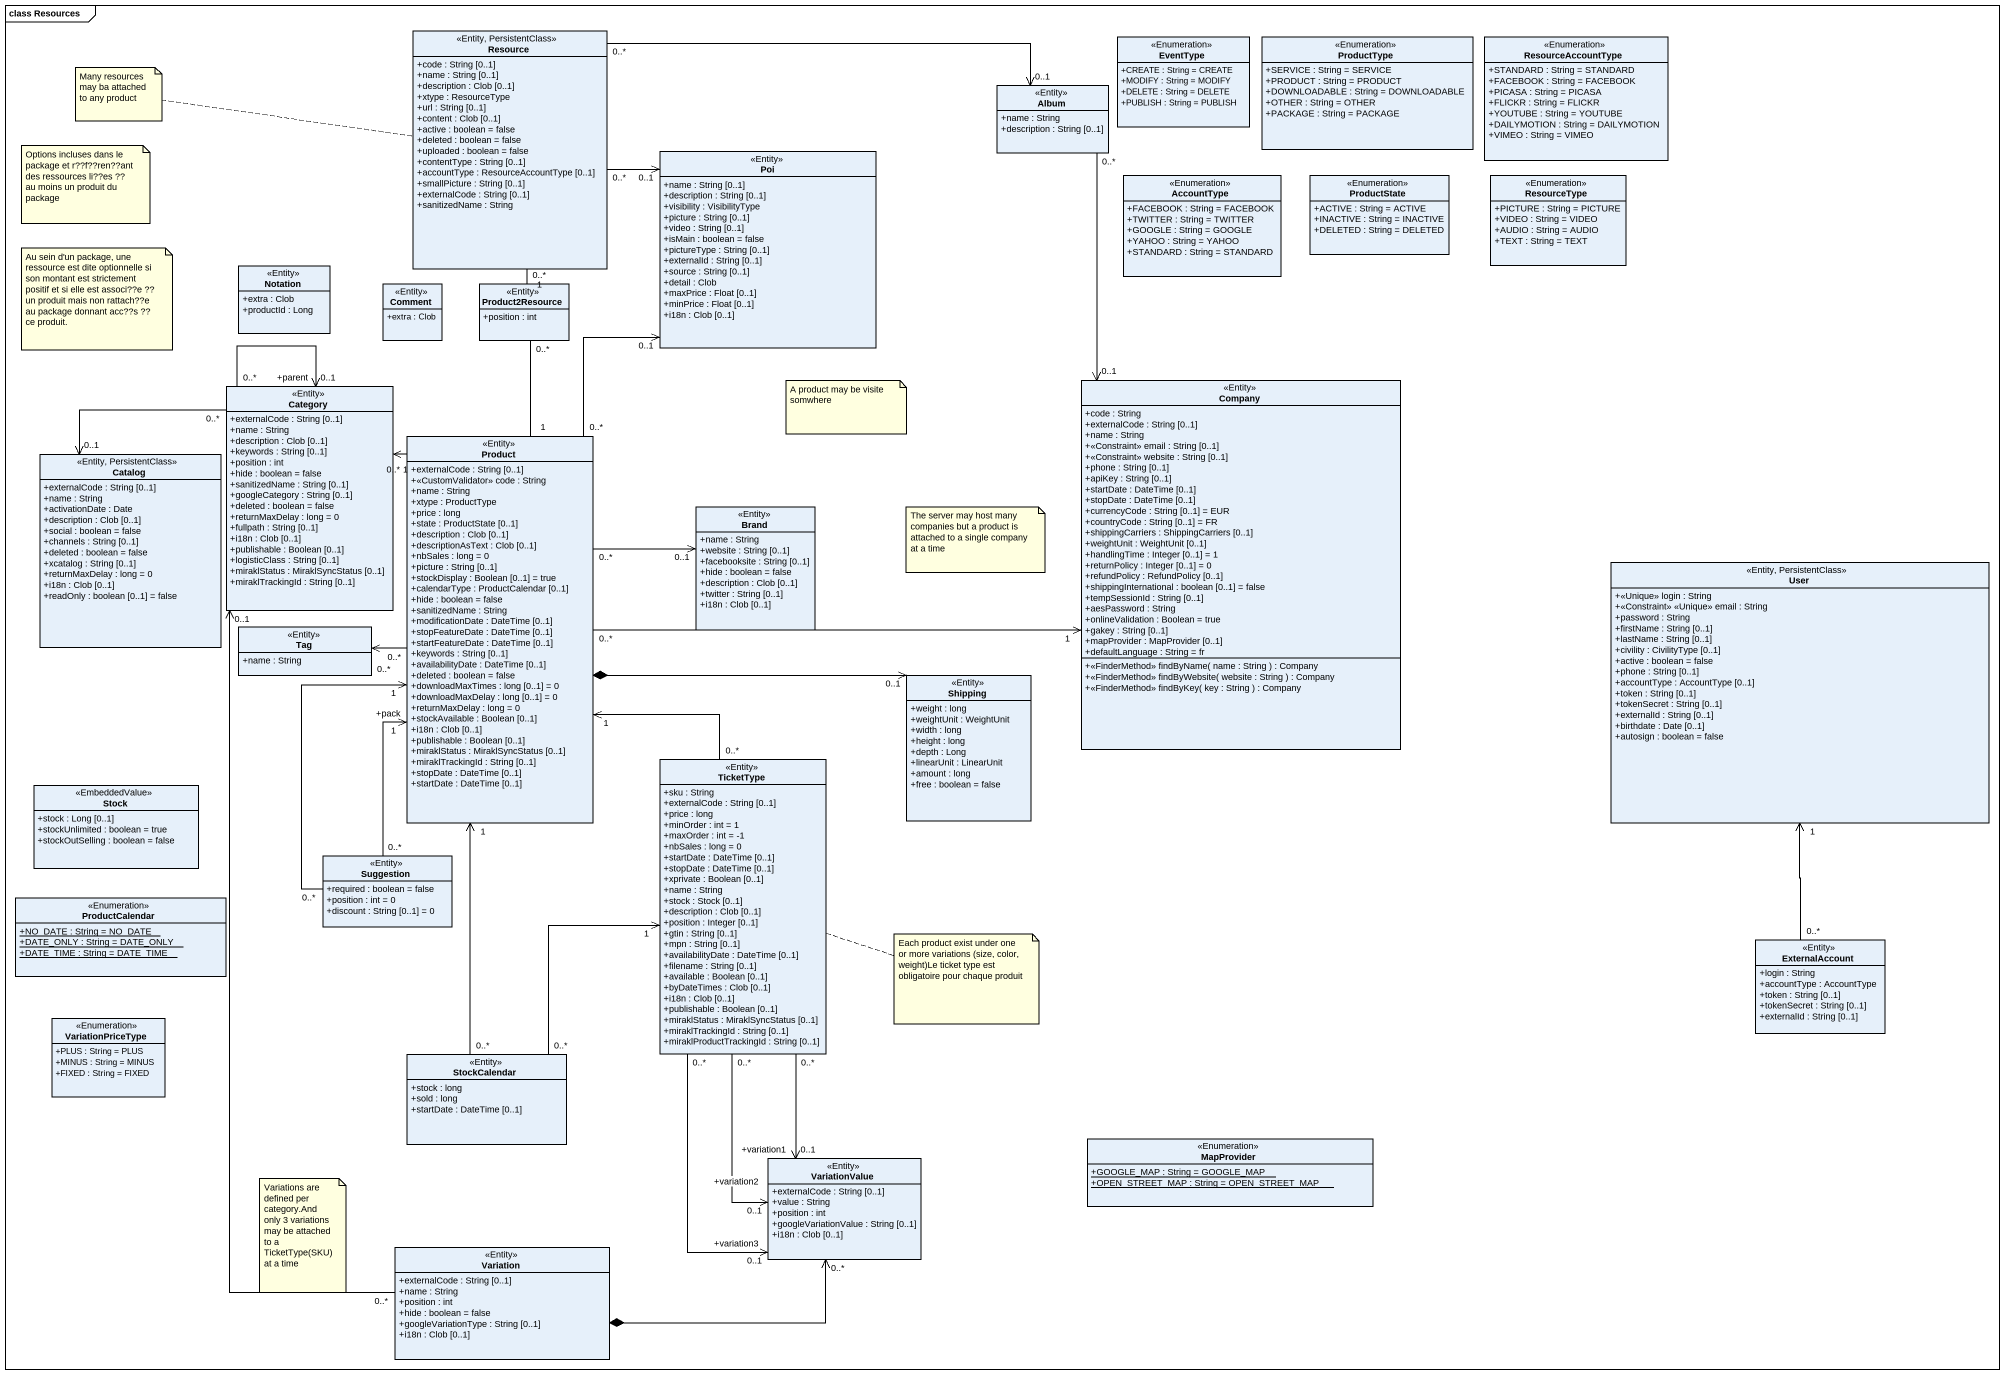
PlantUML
@startuml
mainframe class Resources
hide circle
hide empty members
skinparam classAttributeIconSize 0
class Resource <<Entity, PersistentClass>> {
  +code : String [0..1]
  +name : String [0..1]
  +description : Clob [0..1]
  +xtype : ResourceType
  +url : String [0..1]
  +content : Clob [0..1]
  +active : boolean = false
  +deleted : boolean = false
  +uploaded : boolean = false
  +contentType : String [0..1]
  +accountType : ResourceAccountType [0..1]
  +smallPicture : String [0..1]
  +externalCode : String [0..1]
  +sanitizedName : String
}
class EventType <<Enumeration>> {
  +CREATE : String = CREATE
  +MODIFY : String = MODIFY
  +DELETE : String = DELETE
  +PUBLISH : String = PUBLISH
}
class ProductType <<Enumeration>> {
  +SERVICE : String = SERVICE
  +PRODUCT : String = PRODUCT
  +DOWNLOADABLE : String = DOWNLOADABLE
  +OTHER : String = OTHER
  +PACKAGE : String = PACKAGE
}
class ResourceAccountType <<Enumeration>> {
  +STANDARD : String = STANDARD
  +FACEBOOK : String = FACEBOOK
  +PICASA : String = PICASA
  +FLICKR : String = FLICKR
  +YOUTUBE : String = YOUTUBE
  +DAILYMOTION : String = DAILYMOTION
  +VIMEO : String = VIMEO
}
class Album <<Entity>> {
  +name : String
  +description : String [0..1]
}
class Poi <<Entity>> {
  +name : String [0..1]
  +description : String [0..1]
  +visibility : VisibilityType
  +picture : String [0..1]
  +video : String [0..1]
  +isMain : boolean = false
  +pictureType : String [0..1]
  +externalId : String [0..1]
  +source : String [0..1]
  +detail : Clob
  +maxPrice : Float [0..1]
  +minPrice : Float [0..1]
  +i18n : Clob [0..1]
}
class AccountType <<Enumeration>> {
  +FACEBOOK : String = FACEBOOK
  +TWITTER : String = TWITTER
  +GOOGLE : String = GOOGLE
  +YAHOO : String = YAHOO
  +STANDARD : String = STANDARD
}
class ProductState <<Enumeration>> {
  +ACTIVE : String = ACTIVE
  +INACTIVE : String = INACTIVE
  +DELETED : String = DELETED
}
class ResourceType <<Enumeration>> {
  +PICTURE : String = PICTURE
  +VIDEO : String = VIDEO
  +AUDIO : String = AUDIO
  +TEXT : String = TEXT
}
class Notation <<Entity>> {
  +extra : Clob
  +productId : Long
}
class Comment <<Entity>> {
  +extra : Clob
}
class Product2Resource <<Entity>> {
  +position : int
}
class Category <<Entity>> {
  +externalCode : String [0..1]
  +name : String
  +description : Clob [0..1]
  +keywords : String [0..1]
  +position : int
  +hide : boolean = false
  +sanitizedName : String [0..1]
  +googleCategory : String [0..1]
  +deleted : boolean = false
  +returnMaxDelay : long = 0
  +fullpath : String [0..1]
  +i18n : Clob [0..1]
  +publishable : Boolean [0..1]
  +logisticClass : String [0..1]
  +miraklStatus : MiraklSyncStatus [0..1]
  +miraklTrackingId : String [0..1]
}
class Company <<Entity>> {
  +code : String
  +externalCode : String [0..1]
  +name : String
  +<<Constraint>> email : String [0..1]
  +<<Constraint>> website : String [0..1]
  +phone : String [0..1]
  +apiKey : String [0..1]
  +startDate : DateTime [0..1]
  +stopDate : DateTime [0..1]
  +currencyCode : String [0..1] = EUR
  +countryCode : String [0..1] = FR
  +shippingCarriers : ShippingCarriers [0..1]
  +weightUnit : WeightUnit [0..1]
  +handlingTime : Integer [0..1] = 1
  +returnPolicy : Integer [0..1] = 0
  +refundPolicy : RefundPolicy [0..1]
  +shippingInternational : boolean [0..1] = false
  +tempSessionId : String [0..1]
  +aesPassword : String
  +onlineValidation : Boolean = true
  +gakey : String [0..1]
  +mapProvider : MapProvider [0..1]
  +defaultLanguage : String = fr
  +<<FinderMethod>> findByName( name : String ) : Company
  +<<FinderMethod>> findByWebsite( website : String ) : Company
  +<<FinderMethod>> findByKey( key : String ) : Company
}
class Catalog <<Entity, PersistentClass>> {
  +externalCode : String [0..1]
  +name : String
  +activationDate : Date
  +description : Clob [0..1]
  +social : boolean = false
  +channels : String [0..1]
  +deleted : boolean = false
  +xcatalog : String [0..1]
  +returnMaxDelay : long = 0
  +i18n : Clob [0..1]
  +readOnly : boolean [0..1] = false
}
class Product <<Entity>> {
  +externalCode : String [0..1]
  +<<CustomValidator>> code : String
  +name : String
  +xtype : ProductType
  +price : long
  +state : ProductState [0..1]
  +description : Clob [0..1]
  +descriptionAsText : Clob [0..1]
  +nbSales : long = 0
  +picture : String [0..1]
  +stockDisplay : Boolean [0..1] = true
  +calendarType : ProductCalendar [0..1]
  +hide : boolean = false
  +sanitizedName : String
  +modificationDate : DateTime [0..1]
  +stopFeatureDate : DateTime [0..1]
  +startFeatureDate : DateTime [0..1]
  +keywords : String [0..1]
  +availabilityDate : DateTime [0..1]
  +deleted : boolean = false
  +downloadMaxTimes : long [0..1] = 0
  +downloadMaxDelay : long [0..1] = 0
  +returnMaxDelay : long = 0
  +stockAvailable : Boolean [0..1]
  +i18n : Clob [0..1]
  +publishable : Boolean [0..1]
  +miraklStatus : MiraklSyncStatus [0..1]
  +miraklTrackingId : String [0..1]
  +stopDate : DateTime [0..1]
  +startDate : DateTime [0..1]
}
class Brand <<Entity>> {
  +name : String
  +website : String [0..1]
  +facebooksite : String [0..1]
  +hide : boolean = false
  +description : Clob [0..1]
  +twitter : String [0..1]
  +i18n : Clob [0..1]
}
class User <<Entity, PersistentClass>> {
  +<<Unique>> login : String
  +<<Constraint>> <<Unique>> email : String
  +password : String
  +firstName : String [0..1]
  +lastName : String [0..1]
  +civility : CivilityType [0..1]
  +active : boolean = false
  +phone : String [0..1]
  +accountType : AccountType [0..1]
  +token : String [0..1]
  +tokenSecret : String [0..1]
  +externalId : String [0..1]
  +birthdate : Date [0..1]
  +autosign : boolean = false
}
class Tag <<Entity>> {
  +name : String
}
class Shipping <<Entity>> {
  +weight : long
  +weightUnit : WeightUnit
  +width : long
  +height : long
  +depth : Long
  +linearUnit : LinearUnit
  +amount : long
  +free : boolean = false
}
class TicketType <<Entity>> {
  +sku : String
  +externalCode : String [0..1]
  +price : long
  +minOrder : int = 1
  +maxOrder : int = -1
  +nbSales : long = 0
  +startDate : DateTime [0..1]
  +stopDate : DateTime [0..1]
  +xprivate : Boolean [0..1]
  +name : String
  +stock : Stock [0..1]
  +description : Clob [0..1]
  +position : Integer [0..1]
  +gtin : String [0..1]
  +mpn : String [0..1]
  +availabilityDate : DateTime [0..1]
  +filename : String [0..1]
  +available : Boolean [0..1]
  +byDateTimes : Clob [0..1]
  +i18n : Clob [0..1]
  +publishable : Boolean [0..1]
  +miraklStatus : MiraklSyncStatus [0..1]
  +miraklTrackingId : String [0..1]
  +miraklProductTrackingId : String [0..1]
}
class Stock <<EmbeddedValue>> {
  +stock : Long [0..1]
  +stockUnlimited : boolean = true
  +stockOutSelling : boolean = false
}
class Suggestion <<Entity>> {
  +required : boolean = false
  +position : int = 0
  +discount : String [0..1] = 0
}
class ProductCalendar <<Enumeration>> {
  {static} +NO_DATE : String = NO_DATE
  {static} +DATE_ONLY : String = DATE_ONLY
  {static} +DATE_TIME : String = DATE_TIME
}
class ExternalAccount <<Entity>> {
  +login : String
  +accountType : AccountType
  +token : String [0..1]
  +tokenSecret : String [0..1]
  +externalId : String [0..1]
}
class VariationPriceType <<Enumeration>> {
  +PLUS : String = PLUS
  +MINUS : String = MINUS
  +FIXED : String = FIXED
}
class StockCalendar <<Entity>> {
  +stock : long
  +sold : long
  +startDate : DateTime [0..1]
}
class VariationValue <<Entity>> {
  +externalCode : String [0..1]
  +value : String
  +position : int
  +googleVariationValue : String [0..1]
  +i18n : Clob [0..1]
}
class MapProvider <<Enumeration>> {
  {static} +GOOGLE_MAP : String = GOOGLE_MAP
  {static} +OPEN_STREET_MAP : String = OPEN_STREET_MAP
}
class Variation <<Entity>> {
  +externalCode : String [0..1]
  +name : String
  +position : int
  +hide : boolean = false
  +googleVariationType : String [0..1]
  +i18n : Clob [0..1]
}
Resource "0..*" -right-> "0..1" Album
Resource "0..*" -right-> "0..1" Poi
Album "0..*" --> "0..1" Company
Product2Resource "0..*" -up- "1" Resource
Category "0..*" --> "+parent\n0..1" Category
Category "0..*" -left-> "0..1" Catalog
Company "1" <-left- "0..*" Product
Product "0..*" -up-> "0..1" Poi
Product "1" -up- "0..*" Product2Resource
Product "0..*" -up-> "1" Category
Product "0..*" -right-> "0..1" Brand
Product "0..*" -left-> "0..*" Tag
Product *-right-> "0..1" Shipping
Product "+pack\n1" <-- "0..*" Suggestion
TicketType "0..*" -up-> "1" Product
TicketType "0..*" --> "0..1\n+variation1" VariationValue
TicketType "0..*" --> "0..1\n+variation2" VariationValue
TicketType "0..*" --> "0..1\n+variation3" VariationValue
Suggestion "0..*" -up-> "1" Product
ExternalAccount "0..*" -up-> "1" User
StockCalendar "0..*" -up-> "1" Product
StockCalendar "0..*" -up-> "1" TicketType
Variation "0..*" -up-> "0..1" Category
Variation *-right-> "0..*" VariationValue
note left of Resource : Many resources may ba attached to any product
note as N2
  Options incluses dans le package et r??f??ren??ant des ressources li??es ?? au moins un produit du package
end note
note as N3
  Au sein d'un package, une ressource est dite optionnelle si son montant est strictement positif et si elle est associ??e ?? un produit mais non rattach??e au package donnant acc??s ?? ce produit.
end note
note as N4
  A product may be visite somwhere
end note
note as N5
  The server may host many companies but a product is attached to a single company at a time
end note
note right of TicketType : Each product exist under one or more variations (size, color, weight)Le ticket type est obligatoire pour chaque produit
note as N7
  Variations are defined per category.And only 3 variations may be attached to a TicketType(SKU) at a time
end note
@enduml
